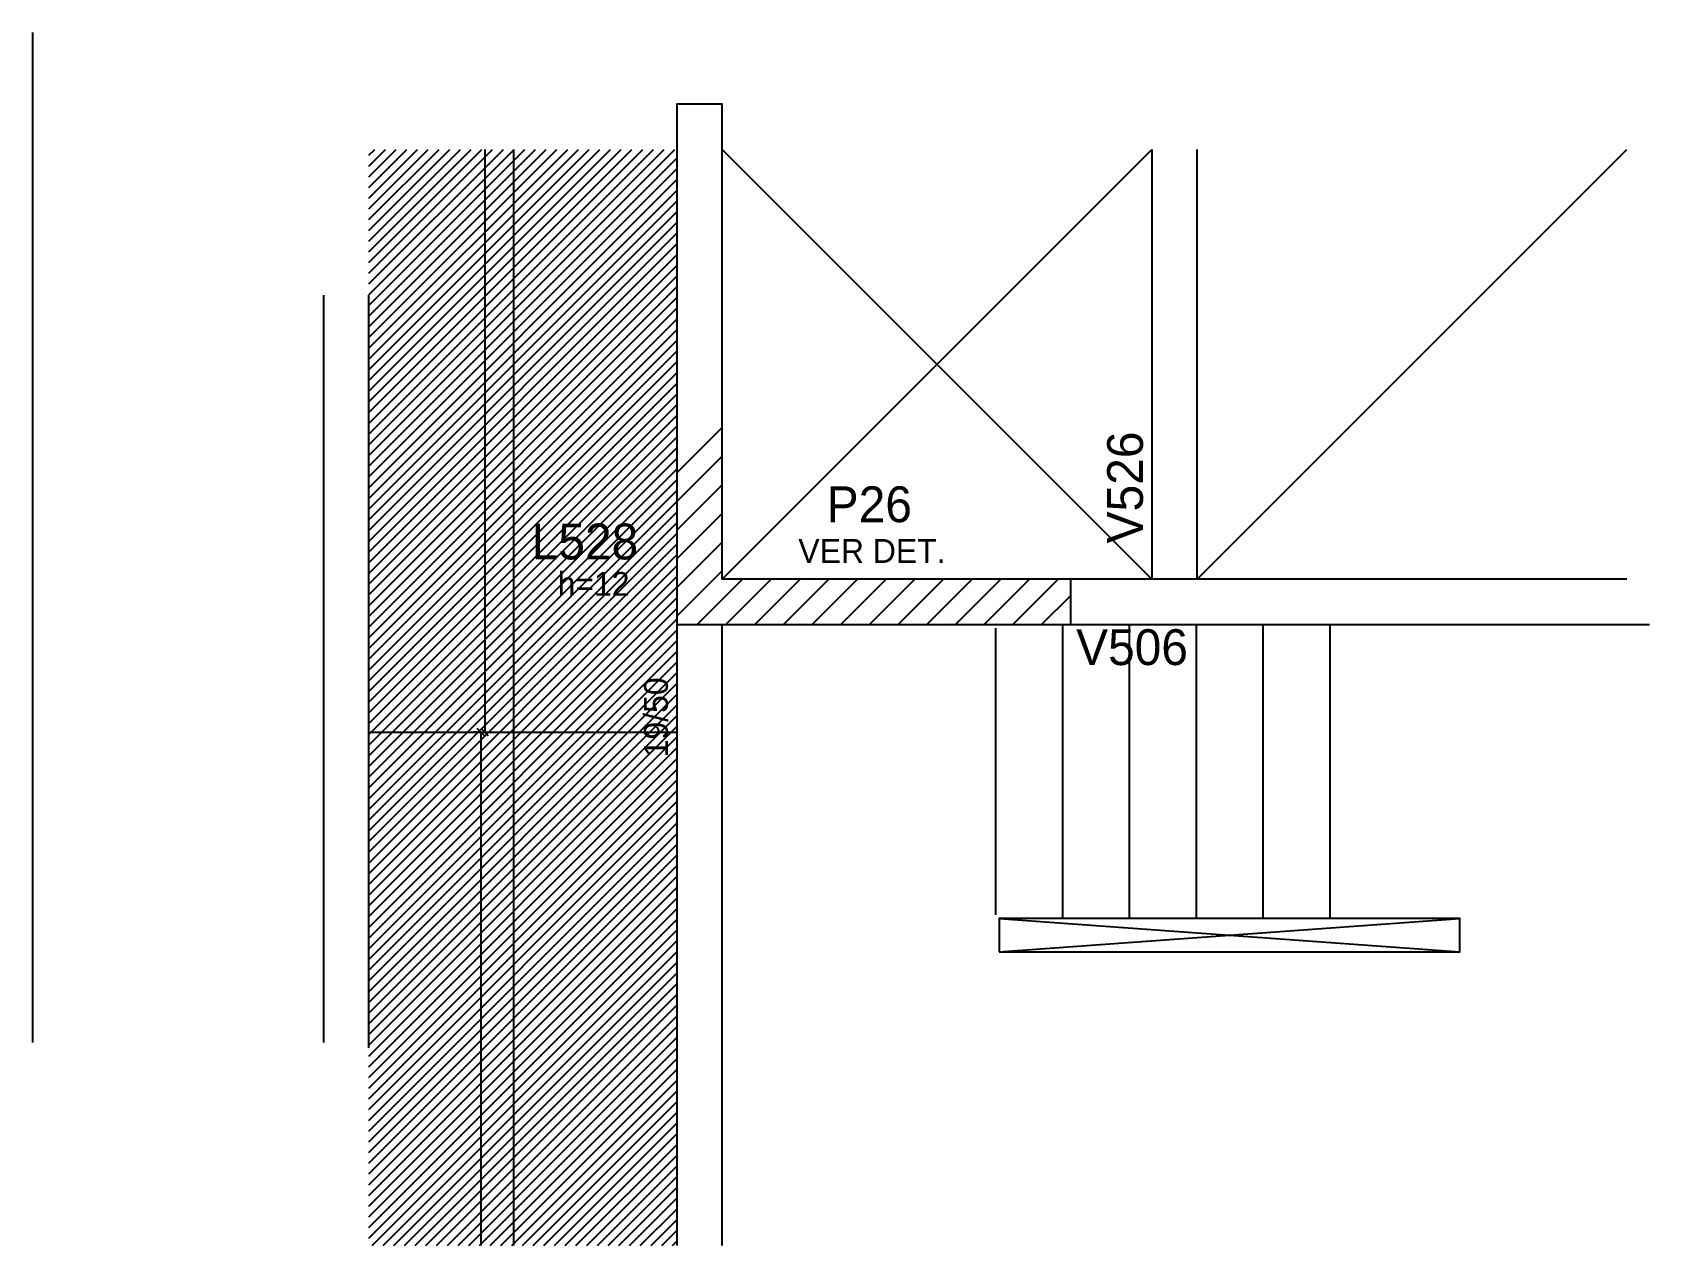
# Model space of a CAD drawing. Header units: metres. Extents: x 6096 to 6773, y 2489 to 2997.
import ezdxf

# ---------------------------------------------------------------- set-up
doc = ezdxf.new("R2010")
doc.units = ezdxf.units.M
for name, color, linetype in [('1', 7, 'Continuous'), ('3', 7, 'Continuous'), ('4', 7, 'Continuous'), ('7', 7, 'Continuous'), ('9', 7, 'Continuous'), ('COTA', 7, 'Continuous'), ('Painéis', 7, 'Continuous'), ('REAPROVEITAMENTO', 7, 'Continuous')]:
    doc.layers.add(name, color=color, linetype=linetype)

msp = doc.modelspace()

# ---------------------------------------------------------------- hatches: boundary and pattern name
at = {"layer": 'REAPROVEITAMENTO'}
h = msp.add_hatch(dxfattribs=at)
h.set_pattern_fill('ANSI31')
h.paths.add_polyline_path([(6365.72, 2947.89), (6236.72, 2947.89), (6236.72, 2488.89), (6365.72, 2488.89), (6365.72, 2947.89)])

# ---------------------------------------------------------------- linework, layer by layer
at = {"layer": '1', "color": 1, "lineweight": 25}
for p, q in [((6384.72, 2767.94), (6564.72, 2947.94)), ((6384.72, 2947.94), (6564.72, 2767.94)), ((6384.72, 2767.94), (6564.72, 2947.94)), ((6384.72, 2947.94), (6564.72, 2767.94)), ((6583.72, 2767.94), (6763.72, 2947.94)), ((6583.72, 2767.94), (6763.72, 2947.94))]:
    msp.add_line(p, q, dxfattribs=at)
at = {"layer": '3', "color": 3, "lineweight": 25}
for p, q in [((6365.72, 2812.52), (6384.72, 2831.52)), ((6365.72, 2800.5), (6384.72, 2819.5)), ((6365.72, 2788.48), (6384.72, 2807.48)), ((6365.72, 2776.46), (6384.72, 2795.46)), ((6365.72, 2764.44), (6384.72, 2783.44)), ((6365.72, 2752.42), (6384.72, 2771.42)), ((6374.27, 2748.94), (6393.27, 2767.94)), ((6386.29, 2748.94), (6405.29, 2767.94)), ((6398.31, 2748.94), (6417.31, 2767.94)), ((6410.33, 2748.94), (6429.33, 2767.94)), ((6422.35, 2748.94), (6441.35, 2767.94)), ((6434.37, 2748.94), (6453.37, 2767.94)), ((6446.39, 2748.94), (6465.39, 2767.94)), ((6458.41, 2748.94), (6477.41, 2767.94)), ((6470.43, 2748.94), (6489.43, 2767.94)), ((6482.45, 2748.94), (6501.45, 2767.94)), ((6494.47, 2748.94), (6513.47, 2767.94)), ((6506.49, 2748.94), (6525.49, 2767.94)), ((6518.51, 2748.94), (6530.72, 2761.15)), ((6530.54, 2748.94), (6530.72, 2749.13))]:
    msp.add_line(p, q, dxfattribs=at)
for points in [[(6564.72, 2947.94), (6564.72, 2767.94)], [(6583.72, 2767.94), (6583.72, 2947.94)], [(6217.72, 2886.94), (6217.72, 2573.94)], [(6236.72, 2571.66), (6236.72, 2886.94)], [(6564.72, 2767.94), (6530.72, 2767.94)], [(6583.72, 2767.94), (6564.72, 2767.94)], [(6763.72, 2767.94), (6583.72, 2767.94)], [(6365.72, 2748.94), (6365.72, 2488.94)], [(6384.72, 2488.94), (6384.72, 2748.94)], [(6530.72, 2748.94), (6574.22, 2748.94)], [(6574.22, 2748.94), (6773.22, 2748.94)]]:
    msp.add_lwpolyline(points, dxfattribs=at)
at = {"layer": '7', "color": 7, "lineweight": 25}
msp.add_lwpolyline([(6365.72, 2748.94), (6530.72, 2748.94), (6530.72, 2767.94), (6384.72, 2767.94), (6384.72, 2966.94), (6365.72, 2966.94), (6365.72, 2748.94)], dxfattribs=at)
at = {"layer": '9', "color": 9, "lineweight": 25}
for p, q in [((6499.22, 2747.44), (6499.22, 2627.44)), ((6527.22, 2748.94), (6527.22, 2625.94)), ((6555.22, 2748.94), (6555.22, 2625.94)), ((6583.22, 2748.94), (6583.22, 2625.94)), ((6611.22, 2748.94), (6611.22, 2625.94)), ((6639.22, 2748.94), (6639.22, 2625.94)), ((6500.72, 2625.94), (6693.72, 2611.94)), ((6500.72, 2611.94), (6693.72, 2625.94))]:
    msp.add_line(p, q, dxfattribs=at)
msp.add_lwpolyline([(6500.72, 2611.94), (6693.72, 2611.94), (6693.72, 2625.94), (6500.72, 2625.94), (6500.72, 2611.94)], dxfattribs=at)
at = {"layer": 'COTA', "color": 4, "lineweight": 25}
for p, q in [((6285.21, 2947.89), (6285.21, 2703.89)), ((6282.21, 2703.89), (6280.59, 2703.89)), ((6283.59, 2703.89), (6283.59, 2488.89))]:
    msp.add_line(p, q, dxfattribs=at)
at = {"layer": 'COTA', "color": 0, "lineweight": 25}
for p, q in [((6285.09, 2702.39), (6282.09, 2705.39)), ((6283.71, 2705.39), (6286.71, 2702.39))]:
    msp.add_line(p, q, dxfattribs=at)
at = {"layer": 'Painéis', "color": 200, "lineweight": 25}
for p, q in [((6095.73, 2996.94), (6095.73, 2573.94)), ((6297.22, 2947.89), (6297.22, 2488.89)), ((6236.72, 2703.89), (6365.72, 2703.89))]:
    msp.add_line(p, q, dxfattribs=at)

# ---------------------------------------------------------------- texts
at = {"layer": '3', "color": 3, "lineweight": 25}
for s, p in [('VER DET.', (6416.6, 2774.78)), ('h=12', (6315.77, 2761.02))]:
    msp.add_text(s, height=10, dxfattribs=at).set_placement(p)
msp.add_text('19/50', height=10, rotation=90, dxfattribs=at).set_placement((6361.97, 2693.37))
at = {"layer": '4', "color": 4, "lineweight": 25}
msp.add_text('V526', height=15, rotation=90, dxfattribs=at).set_placement((6560.97, 2782.94))
for s, p in [('P26', (6428.5, 2791.83)), ('L528', (6304.91, 2776.24)), ('V506', (6532.97, 2732))]:
    msp.add_text(s, height=15, dxfattribs=at).set_placement(p)

doc.saveas('drawing.dxf')
